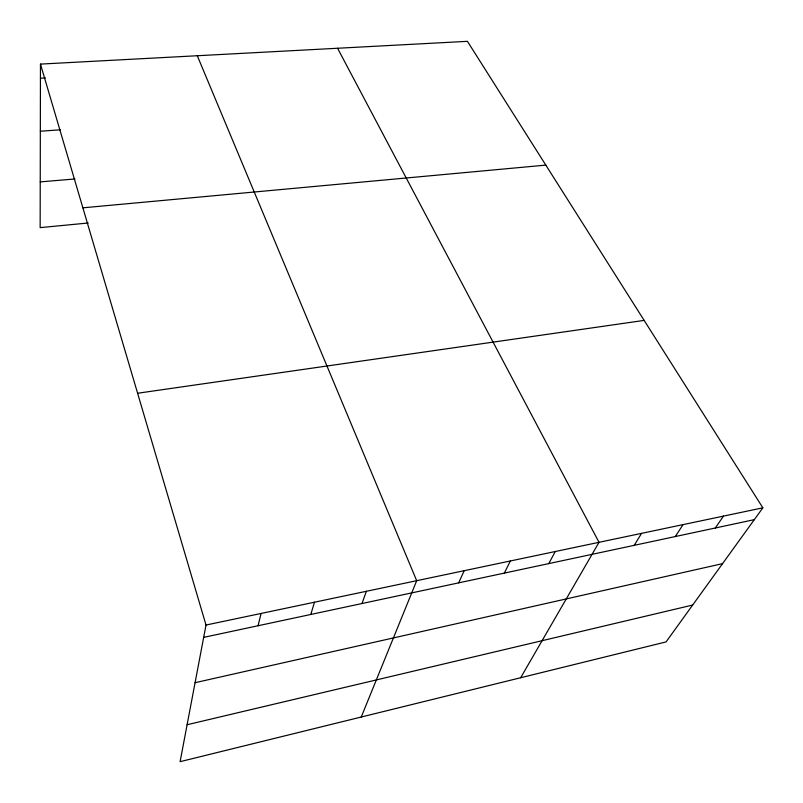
<?xml version="1.0" encoding="UTF-8"?>
<svg xmlns="http://www.w3.org/2000/svg" width="803" height="803" viewBox="0 0 803 803"><rect width="100%" height="100%" fill="white"/><g stroke="black" fill="none" stroke-linecap="round" stroke-linejoin="round"><path stroke-width="1.2" d="M40.461 64.099L206.01 625.045L180.103 761.666L666.058 641.908L762.85 507.827L467.426 41.334L40.461 64.099L40.15 227.63L88.25 222.993M258.034 625.748L261.085 613.452M310.781 614.476L314.505 602.21M361.992 603.525L366.359 591.299M361.24 717.029L416.697 580.699L197.287 55.738M458.674 582.858L464.184 570.702M504.344 573.101L510.357 560.986M548.78 563.596L555.285 551.52M520.655 677.742L599.018 542.316L337.571 48.26M634.199 545.337L641.597 533.353M675.273 536.555L683.062 524.63M715.292 528.003L723.473 516.118M187.099 724.738L692.678 605.04M195.079 682.701L722.57 563.636M203.671 637.371L754.308 519.661M206.01 625.045L762.85 507.827M137.604 393.249L644.147 320.397M82.88 207.826L545.809 165.117M40.24 181.89L74.96 178.959M40.331 131.23L60.255 129.815M40.431 78.222L45.44 77.941"/></g></svg>
